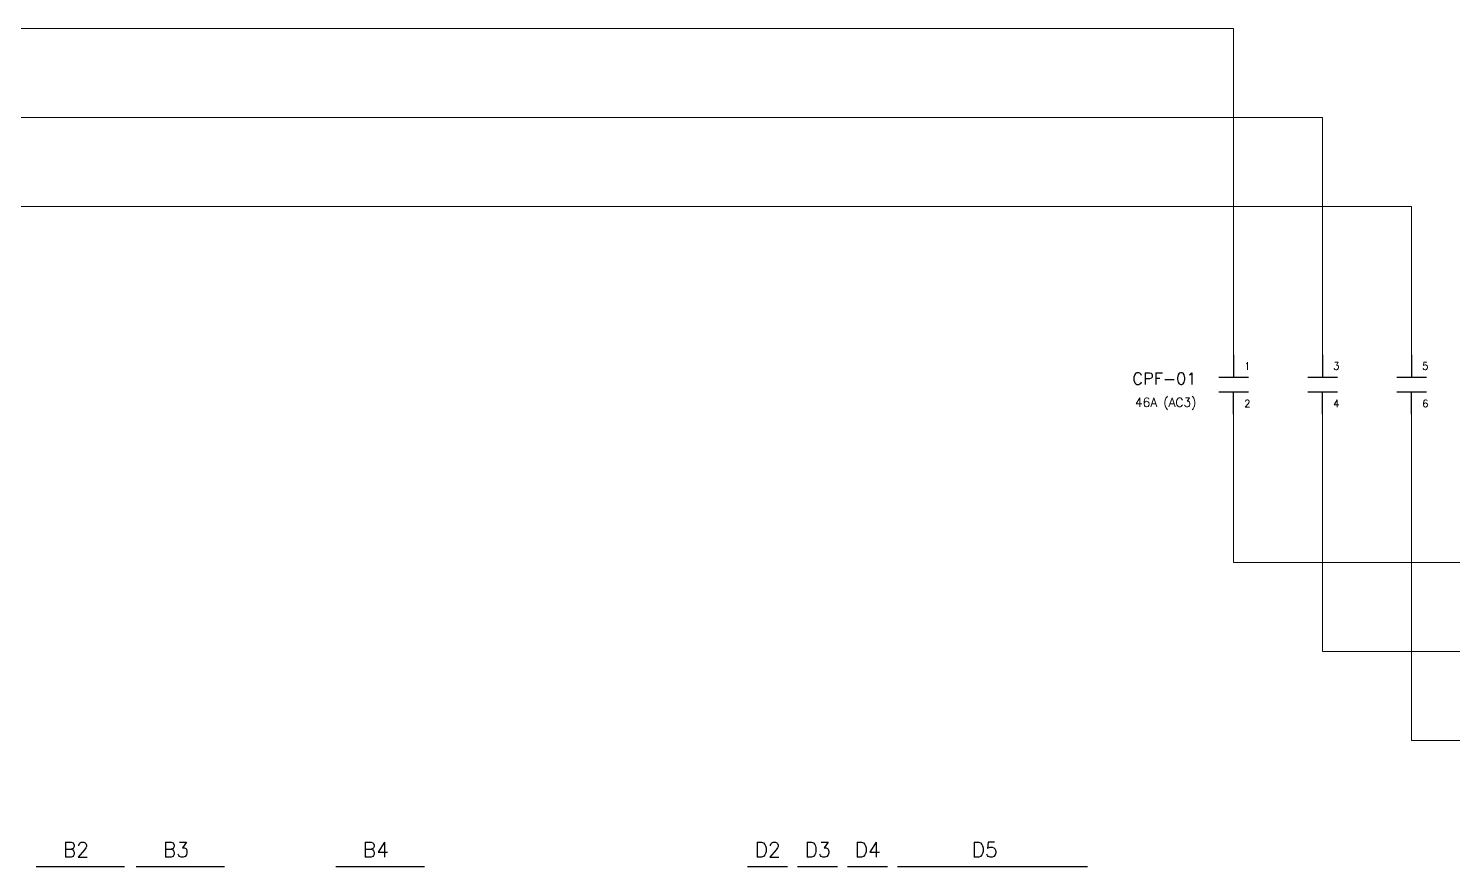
# Model space of a CAD drawing. Header units: inches. Extents: x 75782 to 87231, y -34126 to -18655.
# Drawn here: x 77052.9 to 77532.8, y -28188.9 to -27906.5 of the extents above; entities that cross this region are included whole.
import ezdxf
from ezdxf.enums import TextEntityAlignment as Align

# ---------------------------------------------------------------- set-up
doc = ezdxf.new("R2010")
doc.units = ezdxf.units.IN
doc.header["$MEASUREMENT"] = 0
doc.layers.add('A-Cables 220V', color=6, linetype='Continuous', lineweight=18)
doc.layers.add('TEXTOS', color=7, linetype='Continuous')
doc.styles.get("Standard").update_dxf_attribs({"font": 'ROMANS.SHX'})

# ---------------------------------------------------------------- blocks, each defined once
blk = doc.blocks.new('contactor 3F')
for p, q in [((42944.98, 3552.13), (42944.98, 3544.63)), ((42974.98, 3552.13), (42974.98, 3544.63)), ((43004.98, 3552.13), (43004.98, 3544.63)), ((42939.98, 3544.63), (42949.98, 3544.63)), ((42969.98, 3544.63), (42979.98, 3544.63)), ((42999.98, 3544.63), (43009.98, 3544.63)), ((42939.98, 3539.63), (42949.98, 3539.63)), ((42944.98, 3532.13), (42944.98, 3539.63)), ((42969.98, 3539.63), (42979.98, 3539.63)), ((42974.98, 3532.13), (42974.98, 3539.63)), ((42999.98, 3539.63), (43009.98, 3539.63)), ((43004.98, 3532.13), (43004.98, 3539.63))]:
    blk.add_line(p, q)
for s, p in [('1', (42948.55, 3547.13)), ('3', (42978.55, 3547.13)), ('5', (43008.55, 3547.13)), ('2', (42948.55, 3534.47)), ('4', (42978.55, 3534.47)), ('6', (43008.55, 3534.47))]:
    blk.add_text(s, height=2.5).set_placement(p)
at = {"flags": 4}
for tag, height, p in [('NAME', 4, (42932.48, 3542.13)), ('FEATURES', 3, (42932.48, 3534.63))]:
    blk.add_attdef(tag, text='', height=height, dxfattribs=at).set_placement(p, align=Align.RIGHT)

msp = doc.modelspace()

# ---------------------------------------------------------------- linework, layer by layer
at = {"color": 0, "ltscale": 0.1}
for p, q in [((77055.49, -28188.93), (77085.3, -28188.93)), ((77089.18, -28188.93), (77118.99, -28188.93)), ((77156.56, -28188.93), (77186.37, -28188.93)), ((77295.27, -28188.93), (77308.7, -28188.93)), ((77312.12, -28188.93), (77325.54, -28188.93)), ((77328.96, -28188.93), (77342.38, -28188.93)), ((77345.8, -28188.93), (77409.76, -28188.93))]:
    msp.add_line(p, q, dxfattribs=at)
at = {"layer": 'A-Cables 220V', "ltscale": 0.1}
for p, q in [((75954.44, -27906.49), (77459.02, -27906.49)), ((75984.44, -27936.49), (77489.02, -27936.49)), ((76014.44, -27966.49), (77519.02, -27966.49))]:
    msp.add_line(p, q, dxfattribs=at)
at = {"layer": 'A-Cables 220V'}
for p, q in [((77459.02, -28016.49), (77459.02, -27906.49)), ((77489.02, -28016.49), (77489.02, -27936.49)), ((77519.02, -28016.49), (77519.02, -27966.49)), ((77459.02, -28036.49), (77459.02, -28086.46)), ((77489.02, -28036.49), (77489.02, -28116.49)), ((77519.02, -28036.49), (77519.02, -28146.49)), ((77459.02, -28086.46), (84667, -28086.47)), ((77489.02, -28116.49), (84667, -28116.49)), ((77519.02, -28146.49), (84667, -28146.49))]:
    msp.add_line(p, q, dxfattribs=at)

# ---------------------------------------------------------------- block references
at = {"color": 0}
ref = msp.add_blockref('contactor 3F', (34514.04, -31568.62), dxfattribs=at)
ref.add_attrib('FEATURES', '46A (AC3)', dxfattribs={"height": 3}).set_placement((77446.52, -28033.99), align=Align.RIGHT)
ref.add_attrib('NAME', 'CPF-01', dxfattribs={"height": 4}).set_placement((77446.52, -28026.49), align=Align.RIGHT)

# ---------------------------------------------------------------- texts
at = {"layer": 'TEXTOS', "char_height": 5, "attachment_point": 1}
for s, insert in [('B2', (77064.53, -28180.74)), ('B3', (77098.22, -28180.74)), ('B4', (77165.59, -28180.74)), ('D2', (77297.62, -28180.74)), ('D3', (77314.46, -28180.74)), ('D4', (77331.31, -28180.74)), ('D5', (77370.79, -28180.74))]:
    msp.add_mtext_dynamic_manual_height_columns(s, width=12.0814, gutter_width=1250, heights=[0], dxfattribs=dict(at, insert=insert))

doc.saveas('drawing.dxf')
